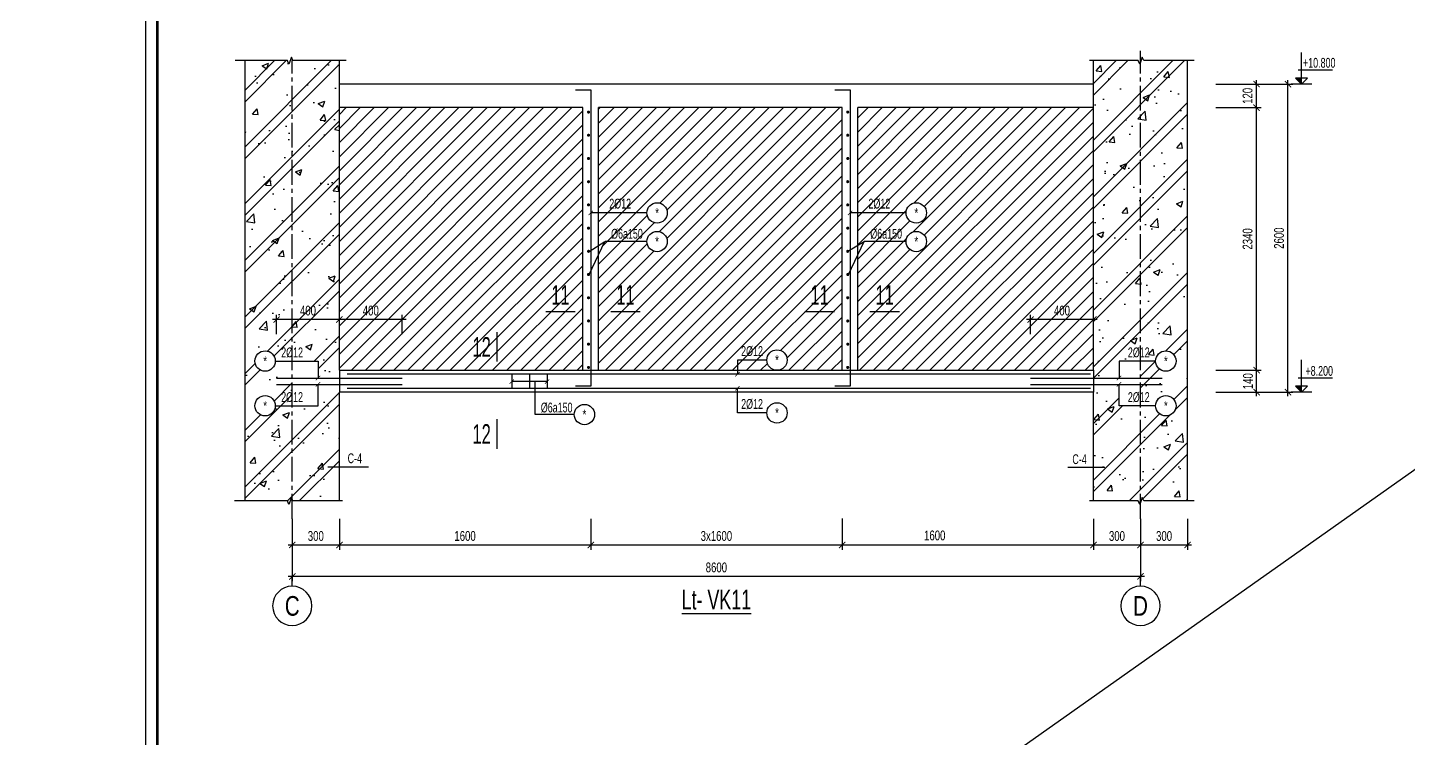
# Model space of a CAD drawing. Header units: millimetres. Extents: x 0 to 42050, y 0 to 14850.
# Drawn here: x 21025 to 29815, y 4524 to 9049 of the extents above; entities that cross this region are included whole.
import ezdxf
from ezdxf.enums import TextEntityAlignment as Align

# ---------------------------------------------------------------- set-up
doc = ezdxf.new("R2010")
doc.units = ezdxf.units.MM
doc.header["$LTSCALE"] = 3
doc.header["$PDSIZE"] = -2
doc.linetypes.add('CENTER2', pattern=[1.125, 0.75, -0.125, 0.125, -0.125])
doc.layers.get('0').update_dxf_attribs({"color": 8, "lineweight": 5})
doc.layers.get('Defpoints').update_dxf_attribs({"color": 2})
doc.layers.add('02.CDC.DIM', color=1, linetype='Continuous', lineweight=20)
for name, color, linetype in [('CDC-KHUNGTEN', 9, 'Continuous'), ('CDC.01.AXIS', 160, 'CENTER2'), ('CDC.02.DIM', 1, 'Continuous'), ('CDC.03.BORDER', 3, 'Continuous'), ('CDC.05.STEEL', 4, 'Continuous'), ('CDC.06.TEXT', 2, 'Continuous'), ('CDC.10.HATCH', 9, 'Continuous'), ('CDC.11.NOTE', 8, 'Continuous'), ('CDC.14.STEELNUM', 9, 'Continuous')]:
    doc.layers.add(name, color=color, linetype=linetype)
doc.layers.add('KCS_Plotter', color=11, linetype='Continuous', plot=False)
doc.styles.add('arial', font='arial.ttf', dxfattribs={"width": 0.7})
doc.styles.add('BIGTEXT', font='arial.ttf', dxfattribs={"width": 0.8})
doc.styles.add('KCS_BIGTEXT', font='arial.ttf', dxfattribs={"width": 0.7})
doc.styles.add('KCS_SMTEXT', font='arial.ttf', dxfattribs={"width": 0.7})
doc.dimstyles.new('KCS_DIM25', dxfattribs={"dimscale": 25, "dimtxt": 2.5, "dimasz": 1.6, "dimexe": 1.2, "dimexo": 0, "dimgap": 1, "dimtad": 1, "dimdec": 0, "dimzin": 0, "dimdsep": 46, "dimtxsty": 'KCS_SMTEXT', "dimblk": 'ARCHTICK', "dimcen": 0, "dimdle": 1, "dimclrd": 256, "dimclre": 256, "dimclrt": 2, "dimadec": 0, "dimazin": 0, "dimtfac": 1, "dimtdec": 0, "dimtix": 1, "dimtmove": 2, "dimatfit": 3, "dimfxl": 1, "dimtolj": 1, "dimtzin": 0, "dimarcsym": 0})

# ---------------------------------------------------------------- blocks, each defined once
blk = doc.blocks.new('_ArchTick')
at = {"color": 0, "linetype": 'ByBlock', "const_width": 0.15}
blk.add_lwpolyline([(-0.5, -0.5), (0.5, 0.5)], dxfattribs=at)
blk = doc.blocks.new('*D315')
at = {"layer": 'CDC.02.DIM', "lineweight": -2, "transparency": 16777216}
for p, q in [((27809.7, 5922.9), (27809.7, 5725.4)), ((28109.7, 5922.9), (28109.7, 5725.4)), ((28134.7, 5755.4), (27784.7, 5755.4))]:
    blk.add_line(p, q, dxfattribs=at)
at = {"layer": 'Defpoints', "color": 0, "transparency": 16777216}
for p in [(27809.7, 5922.9), (28109.7, 5922.9), (27809.7, 5755.4)]:
    blk.add_point(p, dxfattribs=at)
at = {"layer": 'CDC.02.DIM', "lineweight": -2, "transparency": 16777216, "xscale": 40, "yscale": 40, "zscale": 40, "rotation": 180}
blk.add_blockref('_ArchTick', (27809.7, 5755.4), dxfattribs=at)
at = {"layer": 'CDC.02.DIM', "lineweight": -2, "transparency": 16777216, "xscale": 40, "yscale": 40, "zscale": 40}
blk.add_blockref('_ArchTick', (28109.7, 5755.4), dxfattribs=at)
at = {"layer": 'CDC.02.DIM', "color": 2, "transparency": 16777216, "insert": (27959.7, 5812.3), "char_height": 62.5, "attachment_point": 5, "style": 'KCS_SMTEXT'}
blk.add_mtext('\\A1;300', dxfattribs=at)
blk = doc.blocks.new('*D316')
at = {"layer": 'CDC.02.DIM', "lineweight": -2, "transparency": 16777216}
for p, q in [((27409.7, 7097.1), (27409.7, 7220.5)), ((27809.7, 7097.1), (27809.7, 7220.5)), ((27834.7, 7190.5), (27384.7, 7190.5))]:
    blk.add_line(p, q, dxfattribs=at)
at = {"layer": 'Defpoints', "color": 0, "transparency": 16777216}
for p in [(27409.7, 7190.5), (27409.7, 7097.1), (27809.7, 7097.1)]:
    blk.add_point(p, dxfattribs=at)
at = {"layer": 'CDC.02.DIM', "lineweight": -2, "transparency": 16777216, "xscale": 40, "yscale": 40, "zscale": 40, "rotation": 180}
blk.add_blockref('_ArchTick', (27409.7, 7190.5), dxfattribs=at)
at = {"layer": 'CDC.02.DIM', "lineweight": -2, "transparency": 16777216, "xscale": 40, "yscale": 40, "zscale": 40}
blk.add_blockref('_ArchTick', (27809.7, 7190.5), dxfattribs=at)
at = {"layer": 'CDC.02.DIM', "color": 2, "transparency": 16777216, "insert": (27609.7, 7247.4), "char_height": 62.5, "attachment_point": 5, "style": 'KCS_SMTEXT'}
blk.add_mtext('\\A1;400', dxfattribs=at)
blk = doc.blocks.new('*D317')
at = {"layer": 'CDC.02.DIM', "lineweight": -2, "transparency": 16777216}
for p, q in [((26209.7, 5923.2), (26209.7, 5725.7)), ((27809.7, 5922.9), (27809.7, 5725.7)), ((26184.7, 5755.7), (27834.7, 5755.7))]:
    blk.add_line(p, q, dxfattribs=at)
at = {"layer": 'Defpoints', "color": 0, "transparency": 16777216}
for p in [(26209.7, 5923.2), (27809.7, 5922.9), (27809.7, 5755.7)]:
    blk.add_point(p, dxfattribs=at)
at = {"layer": 'CDC.02.DIM', "lineweight": -2, "transparency": 16777216, "xscale": 40, "yscale": 40, "zscale": 40, "rotation": 180}
blk.add_blockref('_ArchTick', (26209.7, 5755.7), dxfattribs=at)
at = {"layer": 'CDC.02.DIM', "lineweight": -2, "transparency": 16777216, "xscale": 40, "yscale": 40, "zscale": 40}
blk.add_blockref('_ArchTick', (27809.7, 5755.7), dxfattribs=at)
at = {"layer": 'CDC.02.DIM', "color": 2, "transparency": 16777216, "insert": (26799.7, 5815.9), "char_height": 62.5, "attachment_point": 5, "style": 'KCS_SMTEXT'}
blk.add_mtext('\\A1;1600', dxfattribs=at)
blk = doc.blocks.new('*D318')
at = {"layer": 'CDC.02.DIM', "lineweight": -2, "transparency": 16777216}
for p, q in [((24609.7, 5922.9), (24609.7, 5725.7)), ((26209.7, 5922.9), (26209.7, 5725.7)), ((24584.7, 5755.7), (26234.7, 5755.7))]:
    blk.add_line(p, q, dxfattribs=at)
at = {"layer": 'Defpoints', "color": 0, "transparency": 16777216}
for p in [(24609.7, 5922.9), (26209.7, 5922.9), (26209.7, 5755.7)]:
    blk.add_point(p, dxfattribs=at)
at = {"layer": 'CDC.02.DIM', "lineweight": -2, "transparency": 16777216, "xscale": 40, "yscale": 40, "zscale": 40, "rotation": 180}
blk.add_blockref('_ArchTick', (24609.7, 5755.7), dxfattribs=at)
at = {"layer": 'CDC.02.DIM', "lineweight": -2, "transparency": 16777216, "xscale": 40, "yscale": 40, "zscale": 40}
blk.add_blockref('_ArchTick', (26209.7, 5755.7), dxfattribs=at)
at = {"layer": 'CDC.02.DIM', "color": 2, "transparency": 16777216, "insert": (25409.7, 5812.6), "char_height": 62.5, "attachment_point": 5, "style": 'KCS_SMTEXT'}
blk.add_mtext('\\A1;{\\fArial|b0|i0|c163|p34;3}x1600', dxfattribs=at)
blk = doc.blocks.new('*D319')
at = {"layer": 'CDC.02.DIM', "lineweight": -2, "transparency": 16777216}
for p, q in [((23009.7, 5922.9), (23009.7, 5725.7)), ((24609.7, 5922.9), (24609.7, 5725.7)), ((22984.7, 5755.7), (24634.7, 5755.7))]:
    blk.add_line(p, q, dxfattribs=at)
at = {"layer": 'Defpoints', "color": 0, "transparency": 16777216}
for p in [(23009.7, 5922.9), (24609.7, 5922.9), (24609.7, 5755.7)]:
    blk.add_point(p, dxfattribs=at)
at = {"layer": 'CDC.02.DIM', "lineweight": -2, "transparency": 16777216, "xscale": 40, "yscale": 40, "zscale": 40, "rotation": 180}
blk.add_blockref('_ArchTick', (23009.7, 5755.7), dxfattribs=at)
at = {"layer": 'CDC.02.DIM', "lineweight": -2, "transparency": 16777216, "xscale": 40, "yscale": 40, "zscale": 40}
blk.add_blockref('_ArchTick', (24609.7, 5755.7), dxfattribs=at)
at = {"layer": 'CDC.02.DIM', "color": 2, "transparency": 16777216, "insert": (23809.7, 5812.6), "char_height": 62.5, "attachment_point": 5, "style": 'KCS_SMTEXT'}
blk.add_mtext('\\A1;1600', dxfattribs=at)
blk = doc.blocks.new('*D320')
at = {"layer": 'CDC.02.DIM', "lineweight": -2, "transparency": 16777216}
for p, q in [((23009.7, 7097.1), (23009.7, 7220.5)), ((23409.7, 7097.1), (23409.7, 7220.5)), ((23434.7, 7190.5), (22984.7, 7190.5))]:
    blk.add_line(p, q, dxfattribs=at)
at = {"layer": 'Defpoints', "color": 0, "transparency": 16777216}
for p in [(23009.7, 7190.5), (23009.7, 7097.1), (23409.7, 7097.1)]:
    blk.add_point(p, dxfattribs=at)
at = {"layer": 'CDC.02.DIM', "lineweight": -2, "transparency": 16777216, "xscale": 40, "yscale": 40, "zscale": 40, "rotation": 180}
blk.add_blockref('_ArchTick', (23009.7, 7190.5), dxfattribs=at)
at = {"layer": 'CDC.02.DIM', "lineweight": -2, "transparency": 16777216, "xscale": 40, "yscale": 40, "zscale": 40}
blk.add_blockref('_ArchTick', (23409.7, 7190.5), dxfattribs=at)
at = {"layer": 'CDC.02.DIM', "color": 2, "transparency": 16777216, "insert": (23209.7, 7247.4), "char_height": 62.5, "attachment_point": 5, "style": 'KCS_SMTEXT'}
blk.add_mtext('\\A1;400', dxfattribs=at)
blk = doc.blocks.new('*D321')
at = {"layer": 'CDC.02.DIM', "lineweight": -2, "transparency": 16777216}
for p, q in [((22709.7, 5922.9), (22709.7, 5525.4)), ((28109.7, 5922.9), (28109.7, 5525.4)), ((28134.7, 5555.4), (22684.7, 5555.4))]:
    blk.add_line(p, q, dxfattribs=at)
at = {"layer": 'Defpoints', "color": 0, "transparency": 16777216}
for p in [(22709.7, 5922.9), (28109.7, 5922.9), (22709.7, 5555.4)]:
    blk.add_point(p, dxfattribs=at)
at = {"layer": 'CDC.02.DIM', "lineweight": -2, "transparency": 16777216, "xscale": 40, "yscale": 40, "zscale": 40, "rotation": 180}
blk.add_blockref('_ArchTick', (22709.7, 5555.4), dxfattribs=at)
at = {"layer": 'CDC.02.DIM', "lineweight": -2, "transparency": 16777216, "xscale": 40, "yscale": 40, "zscale": 40}
blk.add_blockref('_ArchTick', (28109.7, 5555.4), dxfattribs=at)
at = {"layer": 'CDC.02.DIM', "color": 2, "transparency": 16777216, "insert": (25409.7, 5612.3), "char_height": 62.5, "attachment_point": 5, "style": 'KCS_SMTEXT'}
blk.add_mtext('\\A1;8600', dxfattribs=at)
blk = doc.blocks.new('*D322')
at = {"layer": 'CDC.02.DIM', "lineweight": -2, "transparency": 16777216}
for p, q in [((22609.7, 7097.1), (22609.7, 7220.5)), ((23009.7, 7097.1), (23009.7, 7220.5)), ((23034.7, 7190.5), (22584.7, 7190.5))]:
    blk.add_line(p, q, dxfattribs=at)
at = {"layer": 'Defpoints', "color": 0, "transparency": 16777216}
for p in [(22609.7, 7190.5), (22609.7, 7097.1), (23009.7, 7097.1)]:
    blk.add_point(p, dxfattribs=at)
at = {"layer": 'CDC.02.DIM', "lineweight": -2, "transparency": 16777216, "xscale": 40, "yscale": 40, "zscale": 40, "rotation": 180}
blk.add_blockref('_ArchTick', (22609.7, 7190.5), dxfattribs=at)
at = {"layer": 'CDC.02.DIM', "lineweight": -2, "transparency": 16777216, "xscale": 40, "yscale": 40, "zscale": 40}
blk.add_blockref('_ArchTick', (23009.7, 7190.5), dxfattribs=at)
at = {"layer": 'CDC.02.DIM', "color": 2, "transparency": 16777216, "insert": (22809.7, 7247.4), "char_height": 62.5, "attachment_point": 5, "style": 'KCS_SMTEXT'}
blk.add_mtext('\\A1;400', dxfattribs=at)
blk = doc.blocks.new('*D323')
at = {"layer": 'CDC.02.DIM', "lineweight": -2, "transparency": 16777216}
for p, q in [((28848.3, 8514.4), (28848.3, 8714.4)), ((28588.2, 8689.4), (28878.3, 8689.4)), ((28588.2, 8539.4), (28878.3, 8539.4))]:
    blk.add_line(p, q, dxfattribs=at)
at = {"layer": 'Defpoints', "color": 0, "transparency": 16777216}
for p in [(28588.2, 8689.4), (28848.3, 8689.4), (28588.2, 8539.4)]:
    blk.add_point(p, dxfattribs=at)
at = {"layer": 'CDC.02.DIM', "lineweight": -2, "transparency": 16777216, "xscale": 40, "yscale": 40, "zscale": 40}
for p, rotation in [((28848.3, 8689.4), 90), ((28848.3, 8539.4), 270)]:
    blk.add_blockref('_ArchTick', p, dxfattribs=dict(at, rotation=rotation))
at = {"layer": 'CDC.02.DIM', "color": 2, "transparency": 16777216, "insert": (28791.4, 8614.4), "char_height": 62.5, "attachment_point": 5, "rotation": 90, "style": 'KCS_SMTEXT'}
blk.add_mtext('\\A1;{\\fArial|b0|i0|c163|p34;120}', dxfattribs=at)
blk = doc.blocks.new('*D324')
at = {"layer": 'CDC.02.DIM', "lineweight": -2, "transparency": 16777216}
for p, q in [((28588.2, 8539.4), (28878.3, 8539.4)), ((28848.3, 6843.2), (28848.3, 8564.4)), ((28588.2, 6868.2), (28878.3, 6868.2))]:
    blk.add_line(p, q, dxfattribs=at)
at = {"layer": 'Defpoints', "color": 0, "transparency": 16777216}
for p in [(28588.2, 8539.4), (28848.3, 8539.4), (28588.2, 6868.2)]:
    blk.add_point(p, dxfattribs=at)
at = {"layer": 'CDC.02.DIM', "lineweight": -2, "transparency": 16777216, "xscale": 40, "yscale": 40, "zscale": 40}
for p, rotation in [((28848.3, 8539.4), 90), ((28848.3, 6868.2), 270)]:
    blk.add_blockref('_ArchTick', p, dxfattribs=dict(at, rotation=rotation))
at = {"layer": 'CDC.02.DIM', "color": 2, "transparency": 16777216, "insert": (28791.4, 7703.8), "char_height": 62.5, "attachment_point": 5, "rotation": 90, "style": 'KCS_SMTEXT'}
blk.add_mtext('\\A1;{\\fArial|b0|i0|c163|p34;2340}', dxfattribs=at)
blk = doc.blocks.new('*D325')
at = {"layer": 'CDC.02.DIM', "lineweight": -2, "transparency": 16777216}
for p, q in [((28588.2, 6868.2), (28878.3, 6868.2)), ((28848.3, 6703.2), (28848.3, 6893.2)), ((28588.2, 6728.2), (28878.3, 6728.2))]:
    blk.add_line(p, q, dxfattribs=at)
at = {"layer": 'Defpoints', "color": 0, "transparency": 16777216}
for p in [(28588.2, 6868.2), (28848.3, 6868.2), (28588.2, 6728.2)]:
    blk.add_point(p, dxfattribs=at)
at = {"layer": 'CDC.02.DIM', "lineweight": -2, "transparency": 16777216, "xscale": 40, "yscale": 40, "zscale": 40}
for p, rotation in [((28848.3, 6868.2), 90), ((28848.3, 6728.2), 270)]:
    blk.add_blockref('_ArchTick', p, dxfattribs=dict(at, rotation=rotation))
at = {"layer": 'CDC.02.DIM', "color": 2, "transparency": 16777216, "insert": (28793.9, 6798.2), "char_height": 62.5, "attachment_point": 5, "rotation": 90, "style": 'KCS_SMTEXT'}
blk.add_mtext('\\A1;140', dxfattribs=at)
blk = doc.blocks.new('*D326')
at = {"layer": 'CDC.02.DIM', "lineweight": -2, "transparency": 16777216}
for p, q in [((29048.3, 6703.2), (29048.3, 8714.4)), ((28788.2, 8689.4), (29078.3, 8689.4)), ((28788.2, 6728.2), (29078.3, 6728.2))]:
    blk.add_line(p, q, dxfattribs=at)
at = {"layer": 'Defpoints', "color": 0, "transparency": 16777216}
for p in [(28788.2, 8689.4), (29048.3, 8689.4), (28788.2, 6728.2)]:
    blk.add_point(p, dxfattribs=at)
at = {"layer": 'CDC.02.DIM', "lineweight": -2, "transparency": 16777216, "xscale": 40, "yscale": 40, "zscale": 40}
for p, rotation in [((29048.3, 8689.4), 90), ((29048.3, 6728.2), 270)]:
    blk.add_blockref('_ArchTick', p, dxfattribs=dict(at, rotation=rotation))
at = {"layer": 'CDC.02.DIM', "color": 2, "transparency": 16777216, "insert": (28991.4, 7708.8), "char_height": 62.5, "attachment_point": 5, "rotation": 90, "style": 'KCS_SMTEXT'}
blk.add_mtext('\\A1;2{\\fArial|b0|i0|c163|p34;6}00', dxfattribs=at)
blk = doc.blocks.new('*D327')
at = {"layer": 'CDC.02.DIM', "lineweight": -2, "transparency": 16777216}
for p, q in [((22709.7, 5922.9), (22709.7, 5725.7)), ((23009.7, 5922.9), (23009.7, 5725.7)), ((22684.7, 5755.7), (23034.7, 5755.7))]:
    blk.add_line(p, q, dxfattribs=at)
at = {"layer": 'Defpoints', "color": 0, "transparency": 16777216}
for p in [(22709.7, 5922.9), (23009.7, 5922.9), (23009.7, 5755.7)]:
    blk.add_point(p, dxfattribs=at)
at = {"layer": 'CDC.02.DIM', "lineweight": -2, "transparency": 16777216, "xscale": 40, "yscale": 40, "zscale": 40, "rotation": 180}
blk.add_blockref('_ArchTick', (22709.7, 5755.7), dxfattribs=at)
at = {"layer": 'CDC.02.DIM', "lineweight": -2, "transparency": 16777216, "xscale": 40, "yscale": 40, "zscale": 40}
blk.add_blockref('_ArchTick', (23009.7, 5755.7), dxfattribs=at)
at = {"layer": 'CDC.02.DIM', "color": 2, "transparency": 16777216, "insert": (22859.7, 5812.6), "char_height": 62.5, "attachment_point": 5, "style": 'KCS_SMTEXT'}
blk.add_mtext('\\A1;300', dxfattribs=at)
blk = doc.blocks.new('*D328')
at = {"layer": 'CDC.02.DIM', "lineweight": -2, "transparency": 16777216}
for p, q in [((28109.7, 5922.9), (28109.7, 5725.4)), ((28409.7, 5922.9), (28409.7, 5725.4)), ((28434.7, 5755.4), (28084.7, 5755.4))]:
    blk.add_line(p, q, dxfattribs=at)
at = {"layer": 'Defpoints', "color": 0, "transparency": 16777216}
for p in [(28109.7, 5922.9), (28409.7, 5922.9), (28109.7, 5755.4)]:
    blk.add_point(p, dxfattribs=at)
at = {"layer": 'CDC.02.DIM', "lineweight": -2, "transparency": 16777216, "xscale": 40, "yscale": 40, "zscale": 40, "rotation": 180}
blk.add_blockref('_ArchTick', (28109.7, 5755.4), dxfattribs=at)
at = {"layer": 'CDC.02.DIM', "lineweight": -2, "transparency": 16777216, "xscale": 40, "yscale": 40, "zscale": 40}
blk.add_blockref('_ArchTick', (28409.7, 5755.4), dxfattribs=at)
at = {"layer": 'CDC.02.DIM', "color": 2, "transparency": 16777216, "insert": (28259.7, 5812.3), "char_height": 62.5, "attachment_point": 5, "style": 'KCS_SMTEXT'}
blk.add_mtext('\\A1;300', dxfattribs=at)
blk = doc.blocks.new('GCC_02')
at = {"layer": 'CDC.06.TEXT'}
blk.add_line((-188, 0), (188, 0), dxfattribs=at)
at = {"layer": 'CDC.06.TEXT', "style": 'KCS_BIGTEXT', "width": 0.6}
blk.add_attdef('1', text='', height=250, dxfattribs=at).set_placement((-1, 83), align=Align.CENTER)
blk = doc.blocks.new('GCC_01')
at = {"layer": 'CDC.06.TEXT'}
blk.add_line((0, 0), (0, 375), dxfattribs=at)
at = {"layer": 'CDC.06.TEXT', "style": 'KCS_BIGTEXT', "width": 0.6}
blk.add_attdef('1', text='', height=250, dxfattribs=at).set_placement((-83, 62), align=Align.RIGHT)
blk = doc.blocks.new('_Axis name')
at = {"layer": 'CDC.02.DIM'}
blk.add_line((0, 2.5), (0, 0), dxfattribs=at)
blk.add_circle((0, 7.5), 5, dxfattribs=at)
at = {"layer": 'CDC.02.DIM', "style": 'BIGTEXT', "width": 0.75}
blk.add_attdef('.', text='', height=5, dxfattribs=at).set_placement((0, 7.5), align=Align.MIDDLE)
blk = doc.blocks.new('Khung tên chuẩn')
at = {"layer": 'CDC-KHUNGTEN', "color": 8}
blk.add_lwpolyline([(75096, 1100), (83000, 1100), (83000, 58300), (3000, 58300), (3000, 1100), (75096, 1100)], dxfattribs=at)
at = {"layer": 'CDC-KHUNGTEN', "color": 255, "lineweight": 60}
blk.add_lwpolyline([(74900, 1400), (74900, 58000), (3300, 58000), (3300, 1400), (74900, 1400)], close=True, dxfattribs=at)

msp = doc.modelspace()

# ---------------------------------------------------------------- hatches: boundary and pattern name
at = {"layer": 'CDC.10.HATCH', "ltscale": 10}
h = msp.add_hatch(dxfattribs=at)
h.set_pattern_fill('BETONG', color=256, scale=60, style=0, pattern_type=2)
h.set_pattern_definition([(50, (-16284.6, 64727.12), (430.3561, -37.6513), [45, -495]), (355, (-16284.6, 64727.12), (-83.2508, 451.3153), [36, -396]), (100.4514, (-16248.73, 64724), (347.1056, 413.6637), [38.244, -420.6853]), (46.1842, (-16284.6, 64847.1), (640.3446, -99.3114), [67.5, -742.5]), (96.6356, (-16231.2, 64838.85), (560.7976, 584.4707), [57.366, -631.028]), (351.1842, (-16284.6, 64847.1), (560.797, 584.471), [54, -594]), (21, (-16224.6, 64817.12), (358.1442, -241.5713), [45, -495]), (326, (-16224.6, 64817.12), (145.9892, 435.09), [36, -396]), (71.4514, (-16194.75, 64797), (504.1336, 193.5183), [38.244, -420.6853]), (37.5, (-16284.59, 64727.12), (7.2959, 199.7363), [0, -391.2, 0, -402, 0, -397.5]), (7.5, (-16284.6, 64727.12), (157.8417, 236.647), [0, -229.2, 0, -382.2, 0, -151.5]), (327.5, (-16418.39, 64727.12), (320.29346, -13.53292), [0, -150, 0, -468, 0, -621]), (317.5, (-16478.4, 64727.12), (349.9117, 60.063), [0, -195, 0, -310.8, 0, -441]), (45, (-16284.6, 64727.12), (-180.3122, 180.3122), []), (45, (-16284.6, 64800.62), (-180.3122, 180.3122), [])])
h.paths.add_polyline_path([(23009.7, 8838.7), (22714.3, 8838.7), (22704.7, 8860.9), (22688.5, 8816.5), (22678.9, 8838.7), (22409.7, 8838.7), (22409.7, 6035.7), (22696.6, 6035.7), (22704.7, 6057.9), (22709.7, 6046.2), (22709.7, 6641.9), (22601.5, 6641.9, -1), (22471.9, 6641.9, -1), (22601.5, 6641.9), (22709.7, 6641.9), (22709.7, 6926.5), (22601.5, 6926.5, -1), (22471.9, 6926.5, -1), (22601.5, 6926.5), (22873.7, 6926.5), (22873.7, 6818.2), (23009.7, 6818.2), (23009.7, 6867.9)])
h.paths.add_polyline_path([(22709.7, 6046.2), (22714.3, 6035.7), (23009.7, 6035.7), (23009.7, 6728.2), (23009.7, 6778.2), (22873.7, 6778.2), (22873.7, 6641.9), (22709.7, 6641.9)])
h.paths.add_polyline_path([(22745, 7294.9), (22874.5, 7294.9), (22874.5, 7199.8), (22745, 7199.8)], flags=24)
h.paths.add_polyline_path([(22622.6, 6646.7), (22795, 6646.7), (22795, 6747.7), (22622.6, 6747.7)], flags=24)
h.paths.add_polyline_path([(22622.6, 6931.3), (22795, 6931.3), (22795, 7032.3), (22622.6, 7032.3)], flags=24)
h = msp.add_hatch(dxfattribs=at)
h.set_pattern_fill('CHAU-01', color=256, scale=60, style=0, pattern_type=2)
h.set_pattern_definition([(50, (28409.74, 5613.48), (430.356, -37.65), [45, -495]), (355, (28409.74, 5613.5), (-83.25, 451.315), [36, -396]), (100.451, (28445.6, 5610.34), (347.106, 413.664), [38.244, -420.685]), (46.184, (28409.74, 5733.5), (640.345, -99.31), [67.5, -742.5]), (96.636, (28463.1, 5725.2), (560.8, 584.47), [57.37, -631.03]), (351.184, (28409.74, 5733.5), (560.8, 584.47), [54, -594]), (21, (28469.74, 5703.48), (358.144, -241.57), [45, -495]), (326, (28469.74, 5703.5), (145.99, 435.09), [36, -396]), (71.451, (28499.6, 5683.35), (504.134, 193.52), [38.244, -420.685]), (37.5, (28409.74, 5613.48), (7.296, 199.736), [0, -391.2, 0, -402, 0, -397.5]), (7.5, (28409.74, 5613.48), (157.842, 236.647), [0, -229.2, 0, -382.2, 0, -151.5]), (327.5, (28275.94, 5613.48), (320.2935, -13.533), [0, -150, 0, -468, 0, -621]), (317.5, (28215.94, 5613.48), (349.912, 60.063), [0, -195, 0, -310.8, 0, -441]), (45, (28409.74, 5613.48), (-180.312, 180.312), []), (45, (28409.74, 5686.98), (-180.312, 180.312), [])])
h.paths.add_polyline_path([(28109.7, 8831.5), (28104.3, 8816.5), (28094.7, 8838.7), (27809.7, 8838.7), (27809.7, 6867.9), (27809.7, 6818.2), (27973.2, 6818.2), (27973.2, 6926.5), (28109.7, 6926.5)])
h.paths.add_polyline_path([(28409.7, 8838.7), (28130.1, 8838.7), (28120.4, 8860.9), (28109.7, 8831.5), (28109.7, 6926.5), (28206.1, 6926.5, -1), (28335.7, 6926.5, -1), (28206.1, 6926.5), (28109.7, 6926.5), (28109.7, 6641.9), (28206.1, 6641.9, -1), (28335.7, 6641.9, -1), (28206.1, 6641.9), (28109.7, 6641.9), (28109.7, 6028.4), (28120.4, 6057.9), (28130.1, 6035.7), (28409.7, 6035.7)])
h.paths.add_polyline_path([(28094.7, 6035.7), (28104.3, 6013.5), (28109.7, 6028.4), (28109.7, 6641.9), (27973.2, 6641.9), (27973.2, 6778.2), (27809.7, 6778.2), (27809.7, 6728.2), (27809.7, 6035.7)])
h = msp.add_hatch(dxfattribs=at)
h.set_pattern_fill('ANSI31', color=256, scale=20, style=0)
h.set_pattern_definition([(45, (-13124.31, 75545.77), (-44.90128, 44.90128), [])])
h.paths.add_polyline_path([(24559.7, 8539.4), (23009.7, 8539.4), (23009.7, 6867.9), (24559.7, 6867.9)])
h.paths.add_polyline_path([(24967.5, 7869.2), (24659.7, 7869.2), (24659.7, 7661.2), (24701.1, 7687.2), (24700.4, 7687.2), (24659.7, 7601.6), (24659.7, 6867.9), (25543.8, 6867.9), (25543.8, 6932.9), (25730.7, 6932.9, -1), (25860.3, 6932.9, -1), (25730.7, 6932.9), (25543.8, 6932.9), (25543.8, 6867.9), (26209.7, 6867.9), (26209.7, 8539.4), (24659.7, 8539.4), (24659.7, 7869.2), (24967.5, 7869.2, -1), (25097.1, 7869.2, -1)])
h.paths.add_polyline_path([(24967.5, 7687.2, -1), (25097.1, 7687.2, -1)], flags=16)
h.paths.add_polyline_path([(26617.5, 7869.2), (26309.7, 7869.2), (26309.7, 7662.7), (26351.2, 7687.2), (26350.4, 7687.2), (26309.7, 7601.6), (26309.7, 6867.9), (27809.7, 6867.9), (27809.7, 8539.4), (26309.7, 8539.4), (26309.7, 7869.2), (26617.5, 7869.2, -1), (26747.1, 7869.2, -1)])
h.paths.add_polyline_path([(26617.5, 7687.2, -1), (26747.1, 7687.2, -1)], flags=16)
h.paths.add_polyline_path([(23145, 7294.9), (23274.5, 7294.9), (23274.5, 7199.8), (23145, 7199.8)], flags=24)
h.paths.add_polyline_path([(25550.5, 6939.6), (25723, 6939.6), (25723, 7040.6), (25550.5, 7040.6)], flags=24)
h.paths.add_polyline_path([(24999.6, 7639.2), (25064.9, 7639.2), (25064.9, 7733.3), (24999.6, 7733.3)], flags=8)
h.paths.add_polyline_path([(24722.7, 7686.4), (24958.3, 7686.4), (24958.3, 7787.4), (24722.7, 7787.4)], flags=24)
h.paths.add_polyline_path([(24711, 7878.3), (24883.5, 7878.3), (24883.5, 7979.3), (24711, 7979.3)], flags=24)
h.paths.add_polyline_path([(27545, 7294.9), (27674.5, 7294.9), (27674.5, 7199.8), (27545, 7199.8)], flags=24)
h.paths.add_polyline_path([(26649.6, 7639.2), (26714.9, 7639.2), (26714.9, 7733.3), (26649.6, 7733.3)], flags=8)
h.paths.add_polyline_path([(26372.7, 7686.4), (26608.3, 7686.4), (26608.3, 7787.4), (26372.7, 7787.4)], flags=24)
h.paths.add_polyline_path([(26361, 7878.3), (26533.5, 7878.3), (26533.5, 7979.3), (26361, 7979.3)], flags=24)
edge = h.paths.add_edge_path(flags=16)
edge.add_line((26387.4, 7242.8), (26574.9, 7242.8))
h.paths.add_polyline_path([(26390.8, 7253.1), (26570.1, 7253.1), (26570.1, 7441.3), (26390.8, 7441.3)], flags=24)
edge = h.paths.add_edge_path(flags=16)
edge.add_line((25973.6, 7242.8), (26161.1, 7242.8))
h.paths.add_polyline_path([(25977, 7253.1), (26156.3, 7253.1), (26156.3, 7441.3), (25977, 7441.3)], flags=24)
edge = h.paths.add_edge_path(flags=16)
edge.add_line((24737.4, 7242.8), (24924.9, 7242.8))
h.paths.add_polyline_path([(24740.8, 7253.1), (24920.1, 7253.1), (24920.1, 7441.3), (24740.8, 7441.3)], flags=24)
edge = h.paths.add_edge_path(flags=16)
edge.add_line((24323.6, 7242.8), (24511.1, 7242.8))
h.paths.add_polyline_path([(24327, 7253.1), (24506.3, 7253.1), (24506.3, 7441.3), (24327, 7441.3)], flags=24)
edge = h.paths.add_edge_path(flags=16)
edge.add_line((24015.2, 6922.6), (24015.2, 7110.1))
h.paths.add_polyline_path([(23825.6, 6922.5), (24004.9, 6922.5), (24004.9, 7110.8), (23825.6, 7110.8)], flags=24)

# ---------------------------------------------------------------- linework, layer by layer
at = {"layer": 'CDC.01.AXIS', "ltscale": 70}
for p, q in [((28109.7, 5922.9), (28109.7, 8900.4)), ((22709.7, 5922.9), (22709.7, 8838.7))]:
    msp.add_line(p, q, dxfattribs=at)
at = {"layer": 'CDC.02.DIM'}
for p, q in [((29133.8, 8689.4), (29133.8, 8891.4)), ((29133.8, 8689.4), (29095.8, 8727.4)), ((29171.9, 8727.4), (29095.8, 8727.4)), ((29331.1, 8777.6), (29112.3, 8777.6)), ((29133.8, 8689.4), (29171.9, 8727.4)), ((29199.3, 8689.4), (29068.3, 8689.4)), ((29133.8, 6728.2), (29133.8, 6935.1)), ((29331.1, 6816.5), (29112.3, 6816.5)), ((29199.3, 6728.2), (29068.3, 6728.2)), ((29133.8, 6728.2), (29095.8, 6766.3)), ((29171.9, 6766.3), (29095.8, 6766.3)), ((29133.8, 6728.2), (29171.9, 6766.3))]:
    msp.add_line(p, q, dxfattribs=at)
for points in [[(29095.8, 8727.4), (29133.8, 8689.4), (29133.8, 8727.4)], [(29095.8, 6766.3), (29133.8, 6728.2), (29133.8, 6766.3)]]:
    msp.add_solid(points, dxfattribs=at)
at = {"layer": 'CDC.03.BORDER'}
for p, q in [((22409.7, 6035.7), (22409.7, 8838.7)), ((23009.7, 6867.9), (23009.7, 8838.7)), ((27809.7, 6867.9), (27809.7, 8838.7)), ((28409.7, 6035.7), (28409.7, 8838.7)), ((27809.7, 8689.4), (23009.7, 8689.4)), ((24559.7, 8539.4), (23009.7, 8539.4)), ((24559.7, 6867.9), (24559.7, 8539.4)), ((24659.7, 6867.9), (24659.7, 8539.4)), ((26209.7, 8539.4), (24659.7, 8539.4)), ((26209.7, 6867.9), (26209.7, 8539.4)), ((26309.7, 6867.9), (26309.7, 8539.4)), ((27809.7, 8539.4), (26309.7, 8539.4)), ((23009.7, 6867.9), (27809.7, 6867.9)), ((23009.7, 6035.7), (23009.7, 6728.2)), ((27809.7, 6728.2), (23009.7, 6728.2)), ((27809.7, 6035.7), (27809.7, 6728.2))]:
    msp.add_line(p, q, dxfattribs=at)
at = {"layer": 'CDC.05.STEEL', "ltscale": 60}
for p, q in [((22609.7, 6818.2), (23409.7, 6818.2)), ((22609.7, 6778.2), (23409.7, 6778.2)), ((27409.7, 6818.2), (28247.7, 6818.2)), ((27409.7, 6778.2), (28247.7, 6778.2))]:
    msp.add_line(p, q, dxfattribs=at)
at = {"layer": 'CDC.05.STEEL'}
for p, q in [((27792.1, 6843.2), (23059.7, 6843.2)), ((24107, 6843.2), (24107, 6753.2)), ((24219.5, 6843.2), (24219.5, 6753.2)), ((24332, 6843.2), (24332, 6753.2)), ((23059.7, 6753.2), (27792.1, 6753.2))]:
    msp.add_line(p, q, dxfattribs=at)
for points in [[(24512.8, 6767.8), (24612.8, 6767.8), (24612.8, 8651.7), (24512.8, 8651.7)], [(26162.8, 6767.8), (26262.8, 6767.8), (26262.8, 8651.7), (26162.8, 8651.7)]]:
    msp.add_lwpolyline(points, dxfattribs=at)
at = {"layer": 'CDC.05.STEEL', "const_width": 9.84}
for points in [[(24595.7, 8516.4, 1), (24595.7, 8506.6, 1)], [(26245.7, 8516.4, 1), (26245.7, 8506.6, 1)], [(24595.7, 8368.6, 1), (24595.7, 8358.8, 1)], [(26245.7, 8368.6, 1), (26245.7, 8358.8, 1)], [(24595.7, 8220.9, 1), (24595.7, 8211, 1)], [(26245.7, 8220.9, 1), (26245.7, 8211, 1)], [(24595.7, 8073.1, 1), (24595.7, 8063.3, 1)], [(26245.7, 8073.1, 1), (26245.7, 8063.3, 1)], [(24595.7, 7925.3, 1), (24595.7, 7915.5, 1)], [(24595.7, 7925.3, 1), (24595.7, 7915.5, 1)], [(26245.7, 7925.3, 1), (26245.7, 7915.5, 1)], [(26245.7, 7925.3, 1), (26245.7, 7915.5, 1)], [(24595.7, 7777.6, 1), (24595.7, 7767.7, 1)], [(26245.7, 7777.6, 1), (26245.7, 7767.7, 1)], [(24595.7, 7629.8, 1), (24595.7, 7620, 1)], [(26245.7, 7629.8, 1), (26245.7, 7620, 1)], [(24595.7, 7482, 1), (24595.7, 7472.2, 1)], [(24595.7, 7482, 1), (24595.7, 7472.2, 1)], [(26245.7, 7482, 1), (26245.7, 7472.2, 1)], [(26245.7, 7482, 1), (26245.7, 7472.2, 1)], [(24595.7, 7334.3, 1), (24595.7, 7324.4, 1)], [(26245.7, 7334.3, 1), (26245.7, 7324.4, 1)], [(24595.7, 7186.5, 1), (24595.7, 7176.6, 1)], [(26245.7, 7186.5, 1), (26245.7, 7176.6, 1)], [(24595.7, 7038.7, 1), (24595.7, 7028.9, 1)], [(26245.7, 7038.7, 1), (26245.7, 7028.9, 1)], [(24595.7, 6891, 1), (24595.7, 6881.1, 1)], [(26245.7, 6891, 1), (26245.7, 6881.1, 1)]]:
    msp.add_lwpolyline(points, format="xyb", close=True, dxfattribs=at)
at = {"layer": 'CDC.10.HATCH', "ltscale": 3}
for p, q in [((23009.7, 6867.9), (23009.7, 6728.2)), ((27809.7, 6867.9), (27809.7, 6728.2))]:
    msp.add_line(p, q, dxfattribs=at)
at = {"layer": 'CDC.11.NOTE'}
for p, q in [((24600.5, 7624), (24700.1, 7686.6)), ((24600.6, 7477.1), (24700.1, 7686.6)), ((26245.7, 7624.9), (26350.1, 7686.6)), ((26250.6, 7477.1), (26350.1, 7686.6)), ((24332, 6795.6), (24107, 6795.6)), ((27647.4, 6250), (27883.4, 6250))]:
    msp.add_line(p, q, dxfattribs=at)
for points in [[(23053.5, 8838.7), (22714.3, 8838.7), (22704.7, 8860.9), (22688.5, 8816.5), (22678.9, 8838.7), (22345.5, 8838.7)], [(28451.6, 8838.7), (28130.1, 8838.7), (28120.4, 8860.9), (28104.3, 8816.5), (28094.7, 8838.7), (27785.2, 8838.7)], [(24967.5, 7869.2), (24610.5, 7869.2), (24610.5, 7869.2)], [(26617.5, 7869.2), (26260.5, 7869.2), (26260.5, 7869.2)], [(24967.5, 7687.2), (24701, 7687.2)], [(26617.5, 7687.2), (26351, 7687.2)], [(22601.5, 6926.5), (22873.7, 6926.5), (22873.7, 6818.2)], [(25730.7, 6932.9), (25543.8, 6932.9), (25543.8, 6843.5)], [(28206.1, 6926.5), (27973.2, 6926.5), (27973.2, 6818.2)], [(22601.5, 6641.9), (22873.7, 6641.9), (22873.7, 6778.2)], [(24504.8, 6585.9), (24256.1, 6585.9), (24256.1, 6795.6)], [(28206.1, 6641.9), (27973.2, 6641.9), (27973.2, 6778.2)], [(25730.7, 6596.4), (25543.8, 6596.4), (25543.8, 6752.2)], [(23195.8, 6250), (22936, 6250), (22936, 6250)], [(23028.9, 6035.7), (22714.3, 6035.7), (22704.7, 6057.9), (22688.5, 6013.5), (22678.9, 6035.7), (22342.3, 6035.7)], [(28451.6, 6035.7), (28130.1, 6035.7), (28120.4, 6057.9), (28104.3, 6013.5), (28094.7, 6035.7), (27785.2, 6035.7)]]:
    msp.add_lwpolyline(points, dxfattribs=at)
at = {"layer": 'CDC.14.STEELNUM'}
for centre in [(25032.3, 7869.2, 0), (26682.3, 7869.2, 0), (25032.3, 7687.2, 0), (26682.3, 7687.2, 0), (22536.7, 6926.5, 0), (25795.5, 6932.9, 0), (28270.9, 6926.5, 0), (22536.7, 6641.9, 0), (28270.9, 6641.9, 0), (24569.6, 6585.9, 0), (25795.5, 6596.4, 0)]:
    msp.add_circle(centre, 64.8, dxfattribs=at)
at = {"layer": 'KCS_Plotter', "linetype": 'ByBlock', "ltscale": 10}
msp.add_line((21025, 0), (42050, 14850), dxfattribs=at)

# ---------------------------------------------------------------- block references
at = {"xscale": 0.2500000001309672, "yscale": 0.2500000001309672, "zscale": 0.2500000001309672}
msp.add_blockref('Khung tên chuẩn', (21025, 0), dxfattribs=at)
at = {"xscale": 0.5, "yscale": 0.5, "zscale": 0.5}
for name, p, values in [('GCC_02', (24417.4, 7242.8), {'1': '11'}), ('GCC_02', (24831.1, 7242.8), {'1': '11'}), ('GCC_02', (26067.4, 7242.8), {'1': '11'}), ('GCC_02', (26481.1, 7242.8), {'1': '11'}), ('GCC_01', (24015.2, 6922.6), {'1': '12'}), ('GCC_01', (24015.2, 6368.5), {'1': '12'})]:
    msp.add_blockref(name, p, dxfattribs=at).add_auto_attribs(values)
at = {"layer": '02.CDC.DIM'}
ref = msp.add_blockref('_Axis name', (22709.7, 5555.4), dxfattribs=dict(at, xscale=-25, yscale=25, zscale=25, rotation=180))
ref.add_attrib('.', 'C', dxfattribs={"layer": 'CDC.02.DIM', "height": 125, "style": 'BIGTEXT', "width": 0.75}).set_placement((22709.7, 5367.9), align=Align.MIDDLE)
ref = msp.add_blockref('_Axis name', (28109.7, 5555.4), dxfattribs=dict(at, xscale=-25, yscale=25, zscale=25, rotation=180))
ref.add_attrib('.', 'D', dxfattribs={"layer": 'CDC.02.DIM', "height": 125, "style": 'BIGTEXT', "width": 0.75}).set_placement((28109.7, 5367.9), align=Align.MIDDLE)
at = {"layer": 'CDC.11.NOTE', "xscale": 28.125, "yscale": 28.125, "zscale": 28.125}
for p in [(24610.5, 7869.2), (26260.5, 7869.2), (25543.8, 6843.2), (22873.7, 6818.2), (22873.7, 6778.2), (24107, 6795.6), (24332, 6795.6), (25543.8, 6753.2), (27973.2, 6818.2), (27973.2, 6778.2)]:
    msp.add_blockref('_ArchTick', p, dxfattribs=at)

# ---------------------------------------------------------------- texts
at = {"layer": 'CDC.02.DIM', "style": 'arial', "width": 0.65}
for s, p in [('+10.800', (29247.4, 8824.9)), ('+8.200', (29247.4, 6863.7))]:
    msp.add_text(s, height=62.5, dxfattribs=at).set_placement(p, align=Align.MIDDLE)
at = {"layer": 'CDC.06.TEXT', "style": 'arial', "width": 0.65}
for s, height, p in [('2%%C12', 62.5, (24797.2, 7928.8)), ('2%%C12', 62.5, (26447.2, 7928.8)), ('%%c6a150', 62.5, (24840.5, 7736.9)), ('%%c6a150', 62.5, (26490.5, 7736.9)), ('2%%C12', 62.5, (25636.7, 6990.1)), ('2%%C12', 62.5, (28098.5, 6981.8)), ('2%%C12', 62.5, (25636.7, 6653.5)), ('2%%C12', 62.5, (28098.5, 6697.2)), ('%%C6a150', 62.5, (24392.9, 6630.7)), ('C-4', 62.5, (23108, 6307.5)), ('C-4', 62.5, (27721.6, 6301.9)), ('%%ULt- VK11', 125, (25409.7, 5407.2))]:
    msp.add_text(s, height=height, dxfattribs=at).set_placement(p, align=Align.MIDDLE)
for p in [(22708.8, 6981.8), (22708.8, 6697.2)]:
    msp.add_text('2%%C12', height=62.5, rotation=0, dxfattribs=at).set_placement(p, align=Align.MIDDLE)
at = {"layer": 'CDC.14.STEELNUM', "style": 'arial', "width": 0.7}
for p in [(25032.3, 7869.2, 0), (26682.3, 7869.2, 0), (25032.3, 7687.2, 0), (26682.3, 7687.2, 0), (25795.5, 6932.9, 0), (28270.9, 6926.5, 0), (24569.6, 6585.9, 0), (25795.5, 6596.4, 0), (28270.9, 6641.9, 0)]:
    msp.add_text('*', height=62.5, dxfattribs=at).set_placement(p, align=Align.MIDDLE_CENTER)
for p in [(22537.2, 6926.5, 0), (22537.2, 6641.9, 0)]:
    msp.add_text('*', height=62.5, rotation=0, dxfattribs=at).set_placement(p, align=Align.MIDDLE_CENTER)

# ---------------------------------------------------------------- dimensions: what is measured, and where the dimension line sits
at = {"layer": 'CDC.02.DIM'}
for base, p1, p2, angle, text, picture, middle in [((28848.3, 8689.4), (28588.2, 8539.4), (28588.2, 8689.4), 90, '{\\fArial|b0|i0|c163|p34;120}', '*D323', (28791.4, 8614.4)), ((29048.3, 8689.4), (28788.2, 6728.2), (28788.2, 8689.4), 90, '2{\\fArial|b0|i0|c163|p34;6}00', '*D326', (28991.4, 7708.8)), ((28848.3, 8539.4), (28588.2, 6868.2), (28588.2, 8539.4), 90, '{\\fArial|b0|i0|c163|p34;2340}', '*D324', (28791.4, 7703.8)), ((22709.7, 5555.4), (28109.7, 5922.9), (22709.7, 5922.9), 180, '8600', '*D321', (25409.7, 5612.3))]:
    dim = msp.add_linear_dim(base=base, p1=p1, p2=p2, angle=angle, text=text, dimstyle='KCS_DIM25', dxfattribs=at)
    dim.commit()
    dim.dimension.update_dxf_attribs({"geometry": picture, "text_midpoint": middle})
for base, p1, p2, picture, middle in [((22609.7, 7190.5), (23009.7, 7097.1), (22609.7, 7097.1), '*D322', (22809.7, 7247.4)), ((23009.7, 7190.5), (23409.7, 7097.1), (23009.7, 7097.1), '*D320', (23209.7, 7247.4)), ((27409.7, 7190.5), (27809.7, 7097.1), (27409.7, 7097.1), '*D316', (27609.7, 7247.4)), ((23009.7, 5755.7), (22709.7, 5922.9), (23009.7, 5922.9), '*D327', (22859.7, 5812.6)), ((24609.7, 5755.7), (23009.7, 5922.9), (24609.7, 5922.9), '*D319', (23809.7, 5812.6)), ((27809.7, 5755.4), (28109.7, 5922.9), (27809.7, 5922.9), '*D315', (27959.7, 5812.3)), ((28109.7, 5755.4), (28409.7, 5922.9), (28109.7, 5922.9), '*D328', (28259.7, 5812.3))]:
    dim = msp.add_linear_dim(base=base, p1=p1, p2=p2, dimstyle='KCS_DIM25', dxfattribs=at)
    dim.commit()
    dim.dimension.update_dxf_attribs({"geometry": picture, "text_midpoint": middle})
for base, p1, p2, angle, picture, middle in [((28848.3, 6868.2), (28588.2, 6728.2), (28588.2, 6868.2), 90, '*D325', (28793.9, 6798.2)), ((27809.7, 5755.7), (26209.7, 5923.2), (27809.7, 5922.9), 180, '*D317', (26799.7, 5815.9))]:
    dim = msp.add_linear_dim(base=base, p1=p1, p2=p2, angle=angle, dimstyle='KCS_DIM25', dxfattribs=at)
    dim.commit()
    dim.dimension.update_dxf_attribs({"geometry": picture, "text_midpoint": middle, "dimtype": 160})
dim = msp.add_linear_dim(base=(26209.7, 5755.7), p1=(24609.7, 5922.9), p2=(26209.7, 5922.9), text='{\\fArial|b0|i0|c163|p34;3}x<>', dimstyle='KCS_DIM25', dxfattribs=at)
dim.commit()
dim.dimension.update_dxf_attribs({"geometry": '*D318', "text_midpoint": (25409.7, 5812.6)})

doc.saveas('drawing.dxf')
